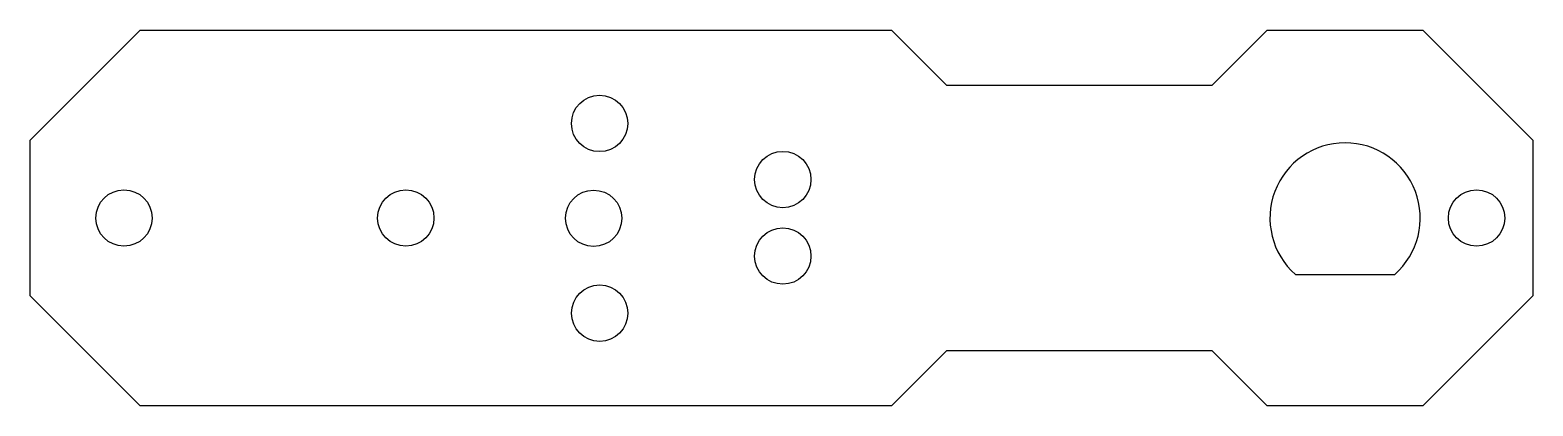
# Model space of a CAD drawing. Header units: millimetres. Extents: x -149.4 to -69.4, y -39.3 to -19.3.
import ezdxf

# ---------------------------------------------------------------- set-up
doc = ezdxf.new("R2010")
doc.units = ezdxf.units.MM
doc.layers.get('0').update_dxf_attribs({"linetype": 'CONTINUOUS'})

msp = doc.modelspace()

# ---------------------------------------------------------------- linework, layer by layer
msp.add_lwpolyline([(-69.438, -25.163), (-69.438, -33.447), (-75.296, -39.305), (-83.58, -39.305), (-86.509, -36.376), (-100.651, -36.376), (-103.58, -39.305), (-143.58, -39.305), (-149.438, -33.447), (-149.438, -25.163), (-143.58, -19.305), (-103.58, -19.305), (-100.651, -22.234), (-86.509, -22.234), (-83.58, -19.305), (-75.296, -19.305)], close=True)
msp.add_lwpolyline([(-76.793, -32.305, 2.645751), (-82.084, -32.305), (-79.438, -32.305)], format="xyb", close=True)
for centre in [(-119.12, -24.272), (-109.368, -27.258), (-144.438, -29.305), (-129.438, -29.305), (-119.438, -29.321), (-72.438, -29.305), (-109.37, -31.329), (-119.117, -34.368)]:
    msp.add_circle(centre, 1.5)

doc.saveas('drawing.dxf')
